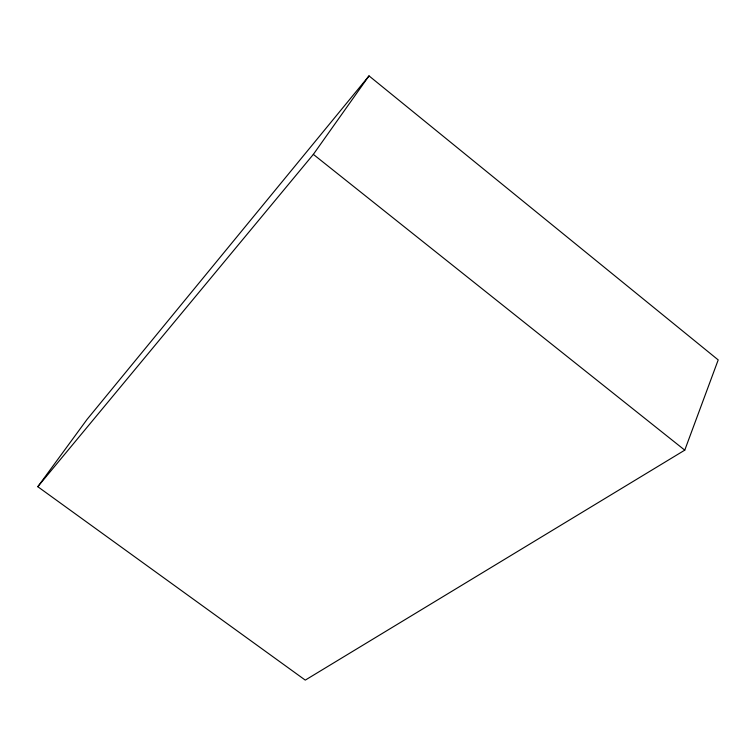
<?xml version="1.0" encoding="UTF-8"?>
<svg xmlns="http://www.w3.org/2000/svg" width="756" height="756" viewBox="0 0 756 756"><rect width="100%" height="100%" fill="white"/><g stroke="black" fill="none" stroke-linecap="round" stroke-linejoin="round"><path stroke-width="1.13" d="M684.766 450.151L718.2 359.913L369.013 75.883L87.044 419.419L37.8 486.703L305.273 680.116L684.766 450.151L313.353 154.375L369.013 75.883M37.8 486.703L313.353 154.375"/></g></svg>
